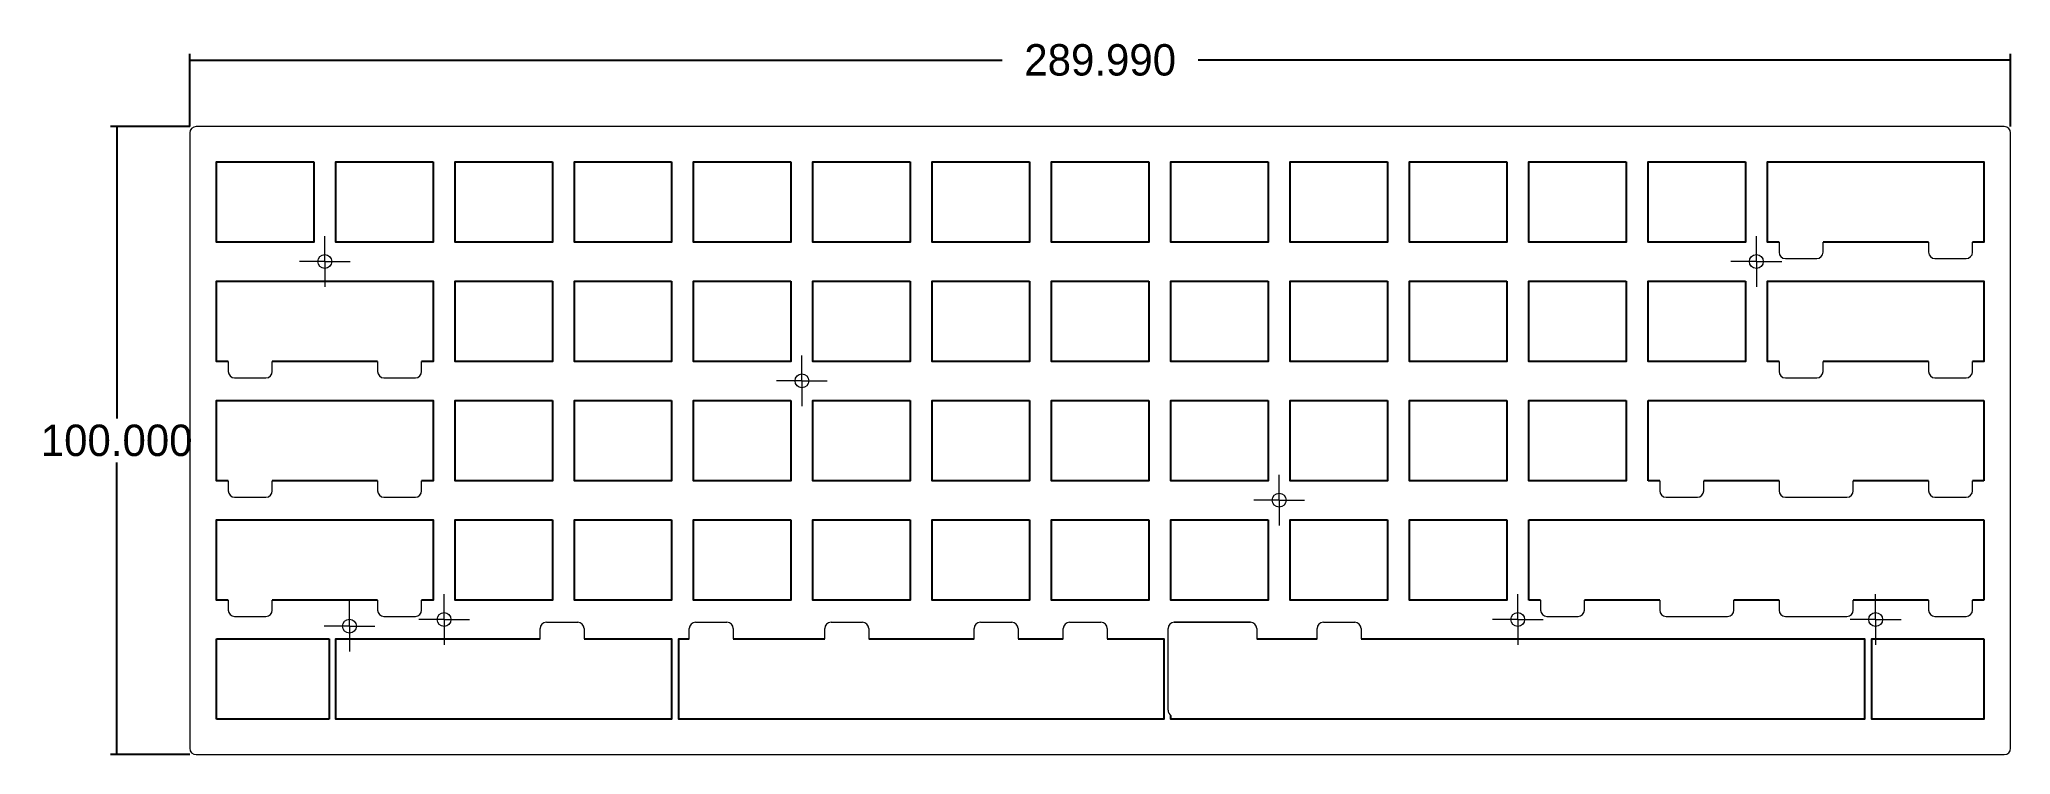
# Model space of a CAD drawing. Header units: inches. Extents: x 23 to 337, y 134 to 247.
import ezdxf

# ---------------------------------------------------------------- set-up
doc = ezdxf.new("R2010")
doc.units = ezdxf.units.IN
doc.header["$MEASUREMENT"] = 0
doc.header["$PDSIZE"] = -1
doc.dimstyles.get("Standard").update_dxf_attribs({"dimtxt": 0.18, "dimasz": 0.18, "dimexe": 0.18, "dimexo": 0.0625, "dimgap": 0.09, "dimtad": 0, "dimtih": 1, "dimtoh": 1, "dimdec": 4, "dimzin": 0, "dimdsep": 46, "dimtxsty": 'Standard', "dimcen": 0.09, "dimadec": 0, "dimazin": 0, "dimtfac": 1, "dimtdec": 4, "dimtofl": 0, "dimtmove": 0, "dimatfit": 3, "dimfxl": 1, "dimtolj": 1, "dimtzin": 0, "dimarcsym": 0})

# ---------------------------------------------------------------- blocks, each defined once
blk = doc.blocks.new('SW_CENTERMARKSYMBOL_0')
at = {"color": 0, "linetype": 'Continuous', "lineweight": 0}
for p, q in [((0, 0.05), (0, 0.0795)), ((-0.05, 0), (-0.0795, 0)), ((0, 0), (-0.05, 0)), ((0, 0), (0, 0.05)), ((0, 0), (0, -0.05)), ((0, 0), (0.05, 0)), ((0.05, 0), (0.0795, 0)), ((0, -0.05), (0, -0.0795))]:
    blk.add_line(p, q, dxfattribs=at)
blk = doc.blocks.new('SW_CENTERMARKSYMBOL_1')
at = {"color": 0, "linetype": 'Continuous', "lineweight": 0}
for p, q in [((0, 0.05), (0, 0.0795)), ((-0.05, 0), (-0.0795, 0)), ((0, 0), (-0.05, 0)), ((0, 0), (0, 0.05)), ((0, 0), (0, -0.05)), ((0, 0), (0.05, 0)), ((0.05, 0), (0.0795, 0)), ((0, -0.05), (0, -0.0795))]:
    blk.add_line(p, q, dxfattribs=at)
blk = doc.blocks.new('SW_CENTERMARKSYMBOL_2')
at = {"color": 0, "linetype": 'Continuous', "lineweight": 0}
for p, q in [((0, 0.05), (0, 0.0795)), ((-0.05, 0), (-0.0795, 0)), ((0, 0), (-0.05, 0)), ((0, 0), (0, 0.05)), ((0, 0), (0, -0.05)), ((0, 0), (0.05, 0)), ((0.05, 0), (0.0795, 0)), ((0, -0.05), (0, -0.0795))]:
    blk.add_line(p, q, dxfattribs=at)
blk = doc.blocks.new('SW_CENTERMARKSYMBOL_3')
at = {"color": 0, "linetype": 'Continuous', "lineweight": 0}
for p, q in [((0, 0.05), (0, 0.0795)), ((-0.05, 0), (-0.0795, 0)), ((0, 0), (-0.05, 0)), ((0, 0), (0, 0.05)), ((0, 0), (0, -0.05)), ((0, 0), (0.05, 0)), ((0.05, 0), (0.0795, 0)), ((0, -0.05), (0, -0.0795))]:
    blk.add_line(p, q, dxfattribs=at)
blk = doc.blocks.new('SW_CENTERMARKSYMBOL_4')
at = {"color": 0, "linetype": 'Continuous', "lineweight": 0}
for p, q in [((0, 0.05), (0, 0.0795)), ((-0.05, 0), (-0.0795, 0)), ((0, 0), (-0.05, 0)), ((0, 0), (0, 0.05)), ((0, 0), (0, -0.05)), ((0, 0), (0.05, 0)), ((0.05, 0), (0.0795, 0)), ((0, -0.05), (0, -0.0795))]:
    blk.add_line(p, q, dxfattribs=at)
blk = doc.blocks.new('SW_CENTERMARKSYMBOL_5')
at = {"color": 0, "linetype": 'Continuous', "lineweight": 0}
for p, q in [((0, 0.05), (0, 0.0795)), ((-0.05, 0), (-0.0795, 0)), ((0, 0), (-0.05, 0)), ((0, 0), (0, 0.05)), ((0, 0), (0, -0.05)), ((0, 0), (0.05, 0)), ((0.05, 0), (0.0795, 0)), ((0, -0.05), (0, -0.0795))]:
    blk.add_line(p, q, dxfattribs=at)
blk = doc.blocks.new('*D29')
at = {"color": 0, "lineweight": -2, "transparency": 16777216}
for p, q in [((46.57, 233.59), (46.57, 245.19)), ((336.56, 233.59), (336.56, 245.19)), ((46.7, 244.19), (175.98, 244.19)), ((336.43, 244.19), (207.15, 244.19))]:
    blk.add_line(p, q, dxfattribs=at)
at = {"color": 0, "transparency": 16777216}
for points in [[(46.7, 244.22), (46.7, 244.17), (46.57, 244.19)], [(336.43, 244.22), (336.43, 244.17), (336.56, 244.19)]]:
    blk.add_solid(points, dxfattribs=at)
at = {"layer": 'Defpoints', "color": 0, "transparency": 16777216}
for p in [(336.56, 244.19), (46.57, 232.59), (336.56, 232.59)]:
    blk.add_point(p, dxfattribs=at)
at = {"color": 0, "transparency": 16777216, "insert": (191.57, 244.19), "char_height": 5, "attachment_point": 5}
blk.add_mtext('\\A1;289.990', dxfattribs=at)
blk = doc.blocks.new('*D30')
at = {"color": 0, "lineweight": -2, "transparency": 16777216}
for p, q in [((46.59, 233.61), (33.93, 233.61)), ((34.93, 233.48), (34.93, 187.11)), ((34.93, 133.74), (34.93, 180.11)), ((46.59, 133.61), (33.93, 133.61))]:
    blk.add_line(p, q, dxfattribs=at)
at = {"color": 0, "transparency": 16777216}
for points in [[(34.91, 233.48), (34.95, 233.48), (34.93, 233.61)], [(34.91, 133.74), (34.95, 133.74), (34.93, 133.61)]]:
    blk.add_solid(points, dxfattribs=at)
at = {"layer": 'Defpoints', "color": 0, "transparency": 16777216}
for p in [(47.59, 233.61), (34.93, 133.61), (47.59, 133.61)]:
    blk.add_point(p, dxfattribs=at)
at = {"color": 0, "transparency": 16777216, "insert": (34.93, 183.61), "char_height": 5, "attachment_point": 5}
blk.add_mtext('\\A1;100.000', dxfattribs=at)

msp = doc.modelspace()

# ---------------------------------------------------------------- linework, layer by layer
at = {"color": 7, "linetype": 'Continuous', "lineweight": 15}
for p, q in [((46.5728, 232.5923), (46.5728, 134.624)), ((335.5467, 233.6083), (47.5888, 233.6083)), ((336.5627, 134.624), (336.5627, 232.5923)), ((47.5888, 133.608), (335.5467, 133.608))]:
    msp.add_line(p, q, dxfattribs=at)
at = {"color": 7, "linetype": 'Continuous', "lineweight": 15, "ltscale": 25}
for p, q in [((299.6977, 215.2075), (299.6977, 213.5932)), ((306.6977, 213.5932), (306.6977, 215.2075)), ((323.4977, 215.2075), (323.4977, 213.5932)), ((330.4977, 213.5932), (330.4977, 215.2075)), ((300.6977, 212.5932), (305.6977, 212.5932)), ((324.4977, 212.5932), (329.4977, 212.5932)), ((52.6977, 196.2075), (52.6977, 194.5932)), ((59.6977, 194.5932), (59.6977, 196.2075)), ((76.4977, 196.2075), (76.4977, 194.5932)), ((83.4977, 194.5932), (83.4977, 196.2075)), ((299.6977, 196.2075), (299.6977, 194.5932)), ((306.6977, 194.5932), (306.6977, 196.2075)), ((323.4977, 196.2075), (323.4977, 194.5932)), ((330.4977, 194.5932), (330.4977, 196.2075)), ((53.6977, 193.5932), (58.6977, 193.5932)), ((77.4977, 193.5932), (82.4977, 193.5932)), ((300.6977, 193.5932), (305.6977, 193.5932)), ((324.4977, 193.5932), (329.4977, 193.5932)), ((52.6977, 177.2075), (52.6977, 175.5932)), ((59.6977, 175.5932), (59.6977, 177.2075)), ((76.4977, 177.2075), (76.4977, 175.5932)), ((83.4977, 175.5932), (83.4977, 177.2075)), ((280.6977, 177.2075), (280.6977, 175.5932)), ((287.6977, 175.5932), (287.6977, 177.2075)), ((299.6977, 177.2075), (299.6977, 175.5932)), ((311.4977, 175.5932), (311.4977, 177.2075)), ((323.4977, 177.2075), (323.4977, 175.5932)), ((330.4977, 175.5932), (330.4977, 177.2075)), ((53.6977, 174.5932), (58.6977, 174.5932)), ((77.4977, 174.5932), (82.4977, 174.5932)), ((281.6977, 174.5932), (286.6977, 174.5932)), ((300.6977, 174.5932), (310.4977, 174.5932)), ((324.4977, 174.5932), (329.4977, 174.5932)), ((52.6977, 158.2075), (52.6977, 156.5932)), ((59.6977, 156.5932), (59.6977, 158.2075)), ((76.4977, 158.2075), (76.4977, 156.5932)), ((83.4977, 156.5932), (83.4977, 158.2075)), ((261.6977, 158.2075), (261.6977, 156.5932)), ((268.6977, 156.5932), (268.6977, 158.2075)), ((280.6977, 158.2075), (280.6977, 156.5932)), ((292.4977, 156.5932), (292.4977, 158.2075)), ((299.6977, 158.2075), (299.6977, 156.5932)), ((311.4977, 156.5932), (311.4977, 158.2075)), ((323.4977, 158.2075), (323.4977, 156.5932)), ((330.4977, 156.5932), (330.4977, 158.2075)), ((53.6977, 155.5932), (58.6977, 155.5932)), ((77.4977, 155.5932), (82.4977, 155.5932)), ((103.3729, 154.6748), (108.3729, 154.6748)), ((127.1229, 154.6748), (132.1229, 154.6748)), ((148.6979, 154.6748), (153.6979, 154.6748)), ((172.4979, 154.6748), (177.4979, 154.6748)), ((186.6977, 154.6748), (191.6977, 154.6748)), ((203.3729, 154.6748), (215.4977, 154.6748)), ((215.4977, 154.6748), (203.3729, 154.6748)), ((227.1229, 154.6748), (232.1229, 154.6748)), ((262.6977, 155.5932), (267.6977, 155.5932)), ((281.6977, 155.5932), (291.4977, 155.5932)), ((300.6977, 155.5932), (310.4977, 155.5932)), ((324.4977, 155.5932), (329.4977, 155.5932)), ((102.3729, 152.0606), (102.3729, 153.6748)), ((109.3729, 153.6748), (109.3729, 152.0606)), ((126.1229, 152.0606), (126.1229, 153.6748)), ((133.1229, 153.6748), (133.1229, 152.0606)), ((147.6979, 152.0606), (147.6979, 153.6748)), ((154.6979, 153.6748), (154.6979, 152.0606)), ((171.4979, 152.0606), (171.4979, 153.6748)), ((178.4979, 153.6748), (178.4979, 152.0606)), ((185.6977, 152.0606), (185.6977, 153.6748)), ((192.6977, 153.6748), (192.6977, 152.0606)), ((202.3729, 140.6598), (202.3729, 153.6748)), ((216.4977, 153.6748), (216.4977, 152.0606)), ((226.1229, 152.0606), (226.1229, 153.6748)), ((233.1229, 153.6748), (233.1229, 152.0606))]:
    msp.add_line(p, q, dxfattribs=at)
for p, q in [((278.8255, 177.2075), (278.8255, 190.0091)), ((278.8255, 190.0091), (313.3195, 190.0091)), ((297.8255, 190.0091), (332.3195, 190.0091)), ((332.3195, 190.0091), (332.3195, 177.2075)), ((280.6977, 177.2075), (278.8255, 177.2075)), ((299.6977, 177.2075), (287.6977, 177.2075)), ((323.4977, 177.2075), (311.4977, 177.2075)), ((332.3195, 177.2075), (330.4977, 177.2075)), ((259.8255, 158.2075), (259.8255, 171.0091)), ((259.8255, 158.2075), (259.8255, 171.0091)), ((259.8255, 171.0091), (332.3195, 171.0091)), ((332.3195, 171.0091), (332.3195, 158.2075)), ((261.6977, 158.2075), (259.8255, 158.2075)), ((280.6977, 158.2075), (268.6977, 158.2075)), ((299.6977, 158.2075), (292.4977, 158.2075)), ((323.4977, 158.2075), (311.4977, 158.2075)), ((332.3195, 158.2075), (330.4977, 158.2075)), ((50.8257, 139.259), (50.8257, 152.0606)), ((50.8257, 152.0606), (68.7547, 152.0606)), ((68.7547, 152.0606), (68.7547, 139.259)), ((68.7547, 139.259), (50.8257, 139.259))]:
    msp.add_line(p, q)
for points in [[(66.3195, 228.0091), (66.3195, 215.2075), (50.8255, 215.2075), (50.8255, 228.0091)], [(85.3195, 228.0091), (85.3195, 215.2075), (69.8255, 215.2075), (69.8255, 228.0091)], [(104.3195, 228.0091), (104.3195, 215.2075), (88.8255, 215.2075), (88.8255, 228.0091)], [(123.3195, 228.0091), (123.3195, 215.2075), (107.8255, 215.2075), (107.8255, 228.0091)], [(142.3195, 228.0091), (142.3195, 215.2075), (126.8255, 215.2075), (126.8255, 228.0091)], [(161.3195, 228.0091), (161.3195, 215.2075), (145.8255, 215.2075), (145.8255, 228.0091)], [(180.3195, 228.0091), (180.3195, 215.2075), (164.8255, 215.2075), (164.8255, 228.0091)], [(199.3195, 228.0091), (199.3195, 215.2075), (183.8255, 215.2075), (183.8255, 228.0091)], [(218.3195, 228.0091), (218.3195, 215.2075), (202.8255, 215.2075), (202.8255, 228.0091)], [(237.3195, 228.0091), (237.3195, 215.2075), (221.8255, 215.2075), (221.8255, 228.0091)], [(256.3195, 228.0091), (256.3195, 215.2075), (240.8255, 215.2075), (240.8255, 228.0091)], [(275.3195, 228.0091), (275.3195, 215.2075), (259.8255, 215.2075), (259.8255, 228.0091)], [(294.3195, 228.0091), (294.3195, 215.2075), (278.8255, 215.2075), (278.8255, 228.0091)], [(104.3195, 209.0091), (104.3195, 196.2075), (88.8255, 196.2075), (88.8255, 209.0091)], [(123.3195, 209.0091), (123.3195, 196.2075), (107.8255, 196.2075), (107.8255, 209.0091)], [(142.3195, 209.0091), (142.3195, 196.2075), (126.8255, 196.2075), (126.8255, 209.0091)], [(161.3195, 209.0091), (161.3195, 196.2075), (145.8255, 196.2075), (145.8255, 209.0091)], [(180.3195, 209.0091), (180.3195, 196.2075), (164.8255, 196.2075), (164.8255, 209.0091)], [(199.3195, 209.0091), (199.3195, 196.2075), (183.8255, 196.2075), (183.8255, 209.0091)], [(218.3195, 209.0091), (218.3195, 196.2075), (202.8255, 196.2075), (202.8255, 209.0091)], [(237.3195, 209.0091), (237.3195, 196.2075), (221.8255, 196.2075), (221.8255, 209.0091)], [(256.3195, 209.0091), (256.3195, 196.2075), (240.8255, 196.2075), (240.8255, 209.0091)], [(275.3195, 209.0091), (275.3195, 196.2075), (259.8255, 196.2075), (259.8255, 209.0091)], [(294.3195, 209.0091), (294.3195, 196.2075), (278.8255, 196.2075), (278.8255, 209.0091)], [(104.3195, 190.0091), (104.3195, 177.2075), (88.8255, 177.2075), (88.8255, 190.0091)], [(123.3195, 190.0091), (123.3195, 177.2075), (107.8255, 177.2075), (107.8255, 190.0091)], [(142.3195, 190.0091), (142.3195, 177.2075), (126.8255, 177.2075), (126.8255, 190.0091)], [(161.3195, 190.0091), (161.3195, 177.2075), (145.8255, 177.2075), (145.8255, 190.0091)], [(180.3195, 190.0091), (180.3195, 177.2075), (164.8255, 177.2075), (164.8255, 190.0091)], [(199.3195, 190.0091), (199.3195, 177.2075), (183.8255, 177.2075), (183.8255, 190.0091)], [(218.3195, 190.0091), (218.3195, 177.2075), (202.8255, 177.2075), (202.8255, 190.0091)], [(237.3195, 190.0091), (237.3195, 177.2075), (221.8255, 177.2075), (221.8255, 190.0091)], [(256.3195, 190.0091), (256.3195, 177.2075), (240.8255, 177.2075), (240.8255, 190.0091)], [(275.3195, 190.0091), (275.3195, 177.2075), (259.8255, 177.2075), (259.8255, 190.0091)], [(104.3195, 171.0091), (104.3195, 158.2075), (88.8255, 158.2075), (88.8255, 171.0091)], [(123.3195, 171.0091), (123.3195, 158.2075), (107.8255, 158.2075), (107.8255, 171.0091)], [(142.3195, 171.0091), (142.3195, 158.2075), (126.8255, 158.2075), (126.8255, 171.0091)], [(161.3195, 171.0091), (161.3195, 158.2075), (145.8255, 158.2075), (145.8255, 171.0091)], [(180.3195, 171.0091), (180.3195, 158.2075), (164.8255, 158.2075), (164.8255, 171.0091)], [(199.3195, 171.0091), (199.3195, 158.2075), (183.8255, 158.2075), (183.8255, 171.0091)], [(218.3195, 171.0091), (218.3195, 158.2075), (202.8255, 158.2075), (202.8255, 171.0091)], [(237.3195, 171.0091), (237.3195, 158.2075), (221.8255, 158.2075), (221.8255, 171.0091)], [(256.3195, 171.0091), (256.3195, 158.2075), (240.8255, 158.2075), (240.8255, 171.0091)], [(332.3195, 152.0606), (332.3195, 139.259), (314.4503, 139.259), (314.4503, 152.0606)]]:
    msp.add_lwpolyline(points, close=True)
for points in [[(299.6977, 215.2075), (297.8255, 215.2075), (297.8255, 228.0091), (332.3195, 228.0091), (332.3195, 215.2075), (330.4977, 215.2075)], [(323.4977, 215.2075), (306.6977, 215.2075)], [(52.6977, 196.2075), (50.8255, 196.2075), (50.8255, 209.0091), (85.3195, 209.0091), (85.3195, 196.2075), (83.4977, 196.2075)], [(299.6977, 196.2075), (297.8255, 196.2075), (297.8255, 209.0091), (332.3195, 209.0091), (332.3195, 196.2075), (330.4977, 196.2075)], [(76.4977, 196.2075), (59.6977, 196.2075)], [(323.4977, 196.2075), (306.6977, 196.2075)], [(52.6977, 177.2075), (50.8255, 177.2075), (50.8255, 190.0091), (85.3195, 190.0091), (85.3195, 177.2075), (83.4977, 177.2075)], [(76.4977, 177.2075), (59.6977, 177.2075)], [(52.6977, 158.2075), (50.8255, 158.2075), (50.8255, 171.0091), (85.3195, 171.0091), (85.3195, 158.2075), (83.4977, 158.2075)], [(76.4977, 158.2075), (59.6977, 158.2075)], [(109.3729, 152.0606), (123.3198, 152.0606), (123.3198, 139.259), (69.8257, 139.259), (69.8257, 152.0606), (102.3729, 152.0606)], [(192.6977, 152.0606), (201.6948, 152.0606), (201.6948, 139.259), (124.4509, 139.259), (124.4509, 152.0606), (126.1229, 152.0606)], [(133.1229, 152.0606), (147.6979, 152.0606)], [(154.6979, 152.0606), (171.4979, 152.0606)], [(178.4979, 152.0606), (185.6977, 152.0606)], [(233.1229, 152.0606), (313.3198, 152.0606), (313.3198, 139.259), (202.8261, 139.259), (202.8261, 139.8225)], [(216.4977, 152.0606), (226.1229, 152.0606)]]:
    msp.add_lwpolyline(points)
at = {"color": 7, "linetype": 'Continuous', "lineweight": 15}
for centre in [(68.0726, 212.1083), (296.0725, 212.1083), (144.0728, 193.1083), (220.073, 174.1082), (72.0014, 154.0591), (87.073, 155.1082), (258.0734, 155.1084), (315.0725, 155.1082)]:
    msp.add_circle(centre, 1.1, dxfattribs=at)
for centre, start, end in [((47.5888, 232.5923), 90, 180), ((335.5467, 232.5923), 0, 90), ((47.5888, 134.624), 180, 270), ((335.5467, 134.624), 270, 0)]:
    msp.add_arc(centre, 1.016, start, end, dxfattribs=at)
at = {"color": 7, "linetype": 'Continuous', "lineweight": 15, "ltscale": 25}
for centre, start, end in [((300.6977, 213.5932), 180, 270), ((305.6977, 213.5932), 270, 0), ((324.4977, 213.5932), 180, 270), ((329.4977, 213.5932), 270, 0), ((53.6977, 194.5932), 180, 270), ((58.6977, 194.5932), 270, 0), ((77.4977, 194.5932), 180, 270), ((82.4977, 194.5932), 270, 0), ((300.6977, 194.5932), 180, 270), ((305.6977, 194.5932), 270, 0), ((324.4977, 194.5932), 180, 270), ((329.4977, 194.5932), 270, 0), ((53.6977, 175.5932), 180, 270), ((58.6977, 175.5932), 270, 0), ((77.4977, 175.5932), 180, 270), ((82.4977, 175.5932), 270, 0), ((281.6977, 175.5932), 180, 270), ((286.6977, 175.5932), 270, 0), ((300.6977, 175.5932), 180, 270), ((310.4977, 175.5932), 270, 0), ((324.4977, 175.5932), 180, 270), ((329.4977, 175.5932), 270, 0), ((53.6977, 156.5932), 180, 270), ((58.6977, 156.5932), 270, 0), ((77.4977, 156.5932), 180, 270), ((82.4977, 156.5932), 270, 0), ((103.3729, 153.6748), 90, 180), ((108.3729, 153.6748), 0, 90), ((127.1229, 153.6748), 90, 180), ((132.1229, 153.6748), 0, 90), ((148.6979, 153.6748), 90, 180), ((153.6979, 153.6748), 0, 90), ((172.4979, 153.6748), 90, 180), ((177.4979, 153.6748), 0, 90), ((186.6977, 153.6748), 90, 180), ((191.6977, 153.6748), 0, 90), ((203.3729, 153.6748), 90, 180), ((203.3729, 153.6748), 90, 180), ((215.4977, 153.6748), 0, 90), ((227.1229, 153.6748), 90, 180), ((232.1229, 153.6748), 0, 90), ((262.6977, 156.5932), 180, 270), ((267.6977, 156.5932), 270, 0), ((281.6977, 156.5932), 180, 270), ((291.4977, 156.5932), 270, 0), ((300.6977, 156.5932), 180, 270), ((310.4977, 156.5932), 270, 0), ((324.4977, 156.5932), 180, 270), ((329.4977, 156.5932), 270, 0), ((203.3729, 140.6598), 180, 236.84839)]:
    msp.add_arc(centre, 1, start, end, dxfattribs=at)

# ---------------------------------------------------------------- block references
at = {"color": 7, "linetype": 'Continuous', "lineweight": 0, "xscale": 50.8, "yscale": 50.8, "zscale": 50.8}
for name, p in [('SW_CENTERMARKSYMBOL_4', (68.0726, 212.1083)), ('SW_CENTERMARKSYMBOL_0', (296.0725, 212.1083)), ('SW_CENTERMARKSYMBOL_3', (144.0728, 193.1083)), ('SW_CENTERMARKSYMBOL_2', (220.073, 174.1082)), ('SW_CENTERMARKSYMBOL_5', (72.0014, 154.0591)), ('SW_CENTERMARKSYMBOL_2', (87.073, 155.1082)), ('SW_CENTERMARKSYMBOL_2', (258.0734, 155.1084)), ('SW_CENTERMARKSYMBOL_1', (315.0725, 155.1082))]:
    msp.add_blockref(name, p, dxfattribs=at)

# ---------------------------------------------------------------- dimensions: what is measured, and where the dimension line sits
dim = msp.add_linear_dim(base=(336.5627, 244.1939), p1=(46.5728, 232.5923), p2=(336.5627, 232.5923), dimstyle='Standard', override={"dimtxt": 5, "dimasz": 0.13, "dimexe": 1, "dimexo": 1, "dimgap": 1, "dimdec": 3, "dimlfac": 1, "dimadec": 3, "dimtdec": 3})
dim.commit()
dim.dimension.update_dxf_attribs({"geometry": '*D29', "text_midpoint": (191.5678, 244.1939)})
dim = msp.add_linear_dim(base=(34.9333, 133.608), p1=(47.5888, 233.6083), p2=(47.5888, 133.608), angle=90, dimstyle='Standard', override={"dimtxt": 5, "dimasz": 0.13, "dimexe": 1, "dimexo": 1, "dimgap": 1, "dimdec": 3, "dimlfac": 1, "dimadec": 3, "dimtdec": 3})
dim.commit()
dim.dimension.update_dxf_attribs({"geometry": '*D30', "text_midpoint": (34.9333, 183.6082)})

doc.saveas('drawing.dxf')
